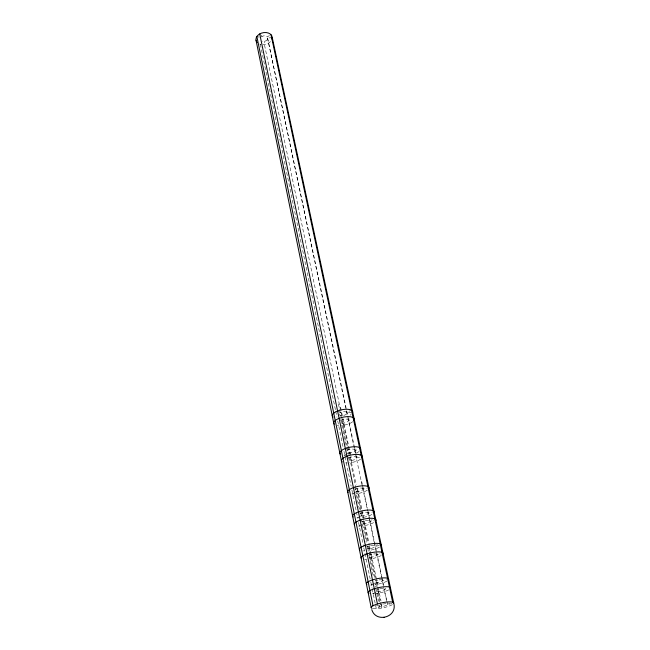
<?xml version="1.0" encoding="UTF-8"?>
<svg xmlns="http://www.w3.org/2000/svg" width="650" height="650" viewBox="0 0 650 650"><rect width="100%" height="100%" fill="white"/><g stroke="black" fill="none" stroke-linecap="round" stroke-linejoin="round"><path stroke-width="0.49" stroke-dasharray="3.25 2.44" d="M343.712 425.23L343.874 423.028A4.826 1.852 -11.8 0 0 348.749 420.347L351.512 419.892M349.968 454.269L350.098 452.871A4.907 1.755 -11.8 0 0 355.079 450.255L357.89 449.784M351.488 462.548L351.691 460.484L350.894 456.682M357.939 493.537L358.183 491.595A5.013 1.625 -11.8 0 0 363.293 489.06L367.112 488.41M362.919 517.473L363.188 515.621A5.078 1.536 -11.8 0 0 368.396 513.151L372.255 512.476M364.609 525.582L364.894 523.77A5.103 1.503 -11.8 0 0 370.126 521.324L374.002 520.642M379.332 545.561L375.399 546.252A5.168 1.414 -11.8 0 1 370.077 548.633L369.769 550.347L368.948 546.39M371.516 558.748L371.841 557.074A5.192 1.381 -11.8 0 0 377.187 554.71L381.136 554.011M376.862 584.391L377.211 582.822A5.257 1.276 -11.8 0 0 382.655 580.539L386.652 579.816M378.674 593.092L379.031 591.557A5.281 1.243 -11.8 0 0 384.507 589.298L387.952 588.673M344.776 455.317L346.986 453.602M352.714 493.968L354.998 492.334M261.332 36.977L262.088 36.441A3.802 2.738 -11.8 0 1 267.288 36.798L269.523 35.539M359.97 516.368L357.638 517.944L356.46 512.192M359.312 526.077L361.652 524.517M371.418 585L373.872 583.578M373.206 593.718L375.676 592.321M340.754 420.323L341.762 419.859A4.826 1.852 -11.8 0 1 348.197 419.486L350.642 418.535M376.439 605.597L379.039 605.109M346.978 450.344L348.002 449.881A4.907 1.755 -11.8 0 1 354.534 449.451L357.029 448.5M348.562 458.006L349.594 457.551A4.932 1.731 -11.8 0 1 356.151 457.096L359.491 455.837M355.046 489.312L356.102 488.865A5.013 1.625 -11.8 0 1 362.749 488.329L365.308 487.402M360.059 513.492L361.132 513.053A5.078 1.536 -11.8 0 1 367.851 512.46L370.451 511.55M361.757 521.698L362.838 521.259A5.103 1.503 -11.8 0 1 364.065 520.894M338.244 411.361L340.234 412.498A4.81 1.877 -11.8 0 1 346.645 412.149L350.707 410.548M366.949 546.731L368.038 546.309A5.168 1.414 -11.8 0 1 369.289 545.943M368.704 555.23L369.801 554.808A5.192 1.381 -11.8 0 1 372.393 554.158M365.373 520.609A5.103 1.503 -11.8 0 1 369.582 520.642L372.19 519.74M370.614 545.659A5.168 1.414 -11.8 0 1 374.871 545.626L377.512 544.733M373.701 553.971A5.192 1.381 -11.8 0 1 376.659 554.101L379.324 553.215M379.145 579.906A5.257 1.276 -11.8 0 1 382.127 579.979L383.931 579.394M379.665 588.908A5.281 1.243 -11.8 0 1 383.988 588.754L385.799 588.177M382.834 604.053A5.322 1.186 -11.8 0 1 387.181 603.866L389.919 603.005M392.031 603.582L387.701 604.378A5.322 1.186 -11.8 0 1 382.168 606.596L379.624 606.905L376.293 608.717L375.326 604.037M359.515 457.405L356.696 457.884A4.932 1.731 -11.8 0 1 351.691 460.484L349.302 460.655L348.514 456.844M339.625 413.944L340.015 415.854L342.355 415.724A4.81 1.877 -11.8 0 0 347.206 413.018L352.698 412.116M379.031 591.557L376.504 591.849M377.211 582.822L374.684 583.107L375.497 586.991M371.841 557.074L369.346 557.326M370.077 548.633L367.591 548.884M364.894 523.77L362.432 523.997M363.188 515.621L360.742 515.84L366.202 542.181M272.236 37.546L267.857 38.106A3.802 2.738 -11.8 0 1 264.249 41.324L262.356 41.194M358.183 491.595L355.761 491.79L359.548 510.063M350.098 452.871L347.726 453.034L348.319 455.894M343.874 423.028L341.534 423.166M256.856 36.498L259.204 37.172M387.181 603.866L387.701 604.378L383.988 588.754M382.127 579.979L382.655 580.539M376.659 554.101L377.187 554.71M374.871 545.626L375.399 546.252M369.582 520.642L370.126 521.324M362.749 488.329L363.293 489.06M356.151 457.096L356.696 457.884L355.891 454.066M354.534 449.451L355.079 450.255M348.197 419.486L348.749 420.347M346.645 412.149L347.206 413.018M260.309 34.547L262.088 36.441M368.396 513.151L367.851 512.46L374.059 541.783M355.688 453.115L267.288 36.798L347.62 416.739M361.627 481.171L362.253 484.128M362.464 485.119L367.372 508.332M367.575 509.299L369.549 518.602M369.736 519.504L376.399 550.956M376.594 551.891L381.818 576.566M382.021 577.558L384.101 587.348M347.807 417.657L355.339 453.269M355.542 454.228L367.445 510.534M374.262 542.742L386.783 601.981M340.567 407.16L342.355 415.724M342.924 418.462L350.699 455.723M357.565 488.637L363.569 517.433M364.325 521.048L369.281 544.814M369.476 545.764L371.053 553.321M371.256 554.255L380.989 600.957M381.777 604.711L381.786 608.051L377.463 587.291M341.778 415.959L264.42 44.501L264.249 41.324M342.387 418.86L349.7 453.976M350.301 456.861L356.127 484.819M356.931 488.694L363.488 520.179M363.675 521.072L368.119 542.425M370.159 552.216L375.83 579.459M376.041 580.442L377.26 586.324M338.447 403.886L339.438 408.671M339.633 409.63L347.197 446.014M347.401 446.981L349.196 455.634M349.594 457.551L360.523 510.152M361.132 513.053L362.269 518.529M362.838 521.259L367.437 543.416M368.038 546.309L374.993 579.792M376.415 586.617L375.196 580.751A5.257 1.276 -11.8 0 1 377.821 580.101M379.584 601.867L377.024 589.558A5.281 1.243 -11.8 0 1 378.308 589.192M340.779 419.51L347.523 452.067M354.738 486.858L355.558 490.799M359.751 511.03L360.547 514.873M366.998 546.016L368.176 551.704M368.956 555.449L373.457 577.159M375.692 587.966L378.454 601.258M379.234 605.02L379.624 606.905A5.322 1.186 -11.8 0 1 378.146 605.524M260.325 44.224L335.522 410.272M335.725 411.271L336.952 417.235M337.724 420.964L343.143 447.371M343.964 451.344L351.122 486.2M351.918 490.084L356.265 511.233M358.572 522.462L363.594 546.918M363.797 547.918L370.606 581.051M370.809 582.043L372.011 587.909M372.214 588.876L375.131 603.094M270.514 41.6A8.239 5.931 -11.8 0 1 263.006 44.59M260.967 44.387A8.239 5.931 -11.8 0 1 259.716 44.029M351.146 414.432A10.416 4.071 -11.8 0 1 350.082 415.196M371.906 514.475A11.001 3.323 -11.8 0 1 361.075 517.741M358.451 517.936A11.001 3.323 -11.8 0 1 356.874 517.92M367.331 490.157A10.863 3.51 -11.8 0 1 356.111 493.797M353.519 493.968A10.863 3.51 -11.8 0 1 351.959 493.927M373.644 522.6A11.05 3.258 -11.8 0 1 362.757 525.858M360.124 526.061A11.05 3.258 -11.8 0 1 358.54 526.053M381.29 555.498A11.245 2.99 -11.8 0 1 369.639 559.041M366.137 559.309A11.245 2.99 -11.8 0 1 364.634 559.276M379.494 547.081A11.196 3.055 -11.8 0 1 367.892 550.639M364.406 550.891A11.196 3.055 -11.8 0 1 362.903 550.851M392.364 604.622A11.529 2.559 -11.8 0 1 372.897 608.587M388.643 589.916A11.44 2.697 -11.8 0 1 375.822 593.515M374.043 593.678A11.44 2.697 -11.8 0 1 372.418 593.734M380.177 604.703A5.322 1.186 -11.8 0 1 381.469 604.346M386.783 581.197A11.391 2.771 -11.8 0 1 374.952 584.691M372.247 584.967A11.391 2.771 -11.8 0 1 370.63 585.016M359.068 451.506A10.636 3.802 -11.8 0 1 355.908 453.261M345.564 455.341A10.636 3.802 -11.8 0 1 344.029 455.26M352.706 421.728A10.457 4.014 -11.8 0 1 341.949 425.466M338.658 425.531A10.457 4.014 -11.8 0 1 337.228 425.36M360.693 459.111A10.676 3.746 -11.8 0 1 349.692 462.8M347.132 462.938A10.676 3.746 -11.8 0 1 345.589 462.865"/><path stroke-width="0.97" d="M371.784 609.619C375.635 622.976 396.809 617.719 393.965 604.053M383.679 617.459L384.272 617.386M272.236 37.546L393.762 603.265M271.017 34.702L392.665 602.152M259.724 33.914L377.439 603.972M256.856 36.498L373.035 605.751M256.011 40.137L371.199 607.628M333.117 417.081A10.416 4.071 -11.8 0 1 340.99 409.923A10.416 4.071 -11.8 0 1 352.633 412.49M256.319 41.129A8.239 5.931 -11.8 0 1 263.77 32.589A8.239 5.931 -11.8 0 1 272.033 39.122M257.229 42.453A8.239 5.931 -11.8 0 1 256.872 42.031M353.145 516.969A11.001 3.323 -11.8 0 1 362.513 510.778A11.001 3.323 -11.8 0 1 374.091 512.452M348.002 492.619A10.863 3.51 -11.8 0 1 357.898 486.387A10.863 3.51 -11.8 0 1 368.932 488.41M359.873 550.079A11.196 3.055 -11.8 0 1 369.484 544.18A11.196 3.055 -11.8 0 1 381.192 545.496M354.559 524.908A11.05 3.258 -11.8 0 1 365.178 518.83A11.05 3.258 -11.8 0 1 375.668 520.926M366.844 584.366A11.391 2.771 -11.8 0 1 377.195 578.679A11.391 2.771 -11.8 0 1 388.342 579.995M361.595 558.537A11.245 2.99 -11.8 0 1 371.743 552.614A11.245 2.99 -11.8 0 1 382.817 554.239M372.011 608.359A11.529 2.559 -11.8 0 1 381.241 602.956A11.529 2.559 -11.8 0 1 393.648 603.517M368.948 593.288A11.44 2.697 -11.8 0 1 378.072 587.73A11.44 2.697 -11.8 0 1 390.414 588.461M340.364 454.049A10.636 3.802 -11.8 0 1 349.724 447.257A10.636 3.802 -11.8 0 1 360.449 450.019M334.287 424.125A10.457 4.014 -11.8 0 1 343.866 417.024A10.457 4.014 -11.8 0 1 353.819 420.566M342.241 461.931A10.676 3.746 -11.8 0 1 350.423 455.146A10.676 3.746 -11.8 0 1 362.245 457.283"/></g></svg>
